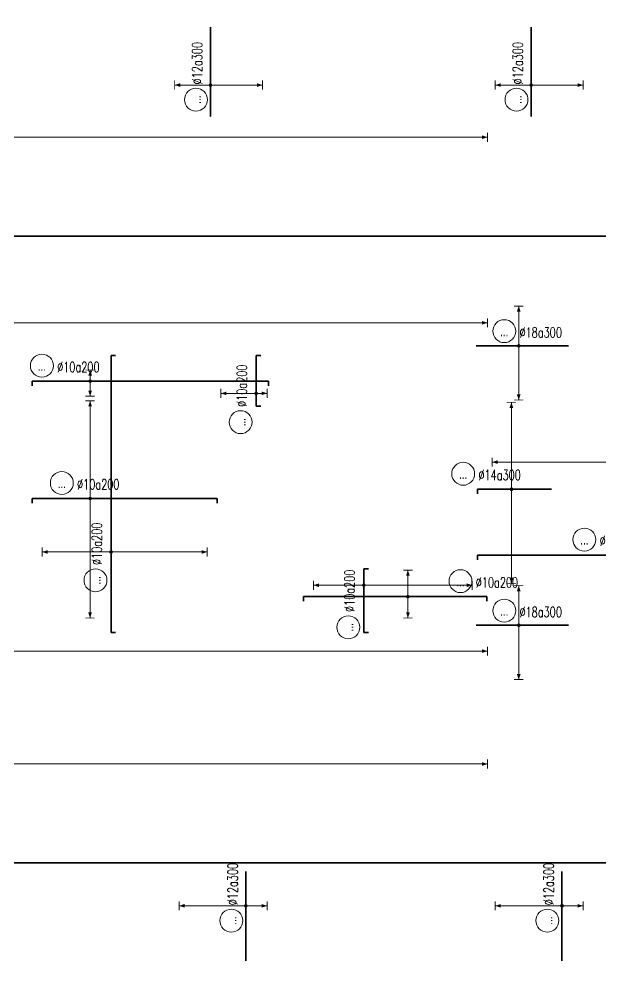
# Model space of a CAD drawing. Header units: millimetres. Extents: x 118516 to 587758, y -25561 to 50684.
# Drawn here: x 291224 to 310105, y 8280 to 39120 of the extents above; entities that cross this region are included whole.
import ezdxf
from ezdxf.enums import TextEntityAlignment as Align

# ---------------------------------------------------------------- set-up
doc = ezdxf.new("R2010")
doc.units = ezdxf.units.MM
doc.layers.get('0').update_dxf_attribs({"lineweight": 20})
for name, color, linetype, lineweight in [('NDC_S_DIM', 1, 'Continuous', 15), ('NDC_S_REBAR', 4, 'Continuous', 35), ('NDC_S_VN TEXT', 7, 'Continuous', 20)]:
    doc.layers.add(name, color=color, linetype=linetype, lineweight=lineweight)
doc.styles.add('ARIAL', font='arial.ttf', dxfattribs={"width": 0.7})
doc.styles.add('NDC_ROMANS', font='romans.shx', dxfattribs={"width": 0.7})

# ---------------------------------------------------------------- blocks, each defined once
blk = doc.blocks.new('*U119')
at = {"layer": 'NDC_S_REBAR'}
for q in [(-275.95, 0), (137.51, 0)]:
    blk.add_line((0, 0), q, dxfattribs=at)
at = {"layer": 'NDC_S_VN TEXT', "style": 'ARIAL', "width": 0.7}
blk.add_attdef('KHT', text='', height=2.2, dxfattribs=at).set_placement((-82.75, 3.36), align=Align.MIDDLE_CENTER)
at = {"layer": 'NDC_S_VN TEXT', "color": 3, "style": 'NDC_ROMANS', "width": 0.7}
blk.add_attdef('DKT', (-79.45, 1.98), '', height=2.2, dxfattribs=at)
blk = doc.blocks.new('*U112')
h = blk.add_hatch(color=6)
edge = h.paths.add_edge_path()
edge.add_arc((2.08, 0), 0.3, 0, 360)
at = {"layer": 'NDC_S_DIM', "color": 6}
for q in [(2.08, 43.39), (2.08, -16.95)]:
    blk.add_line((2.08, 0), q, dxfattribs=at)
for points in [[(1.08, 43.39, 0.2, 0.2, 0), (3.08, 43.39, 0, 0, 0)], [(1.08, -16.95, 0.2, 0.2, 0), (3.08, -16.95, 0, 0, 0)]]:
    blk.add_lwpolyline(points, format="xyseb", dxfattribs=at)
at = {"layer": 'NDC_S_DIM'}
blk.add_circle((-5.62, 3.36), 2.48, dxfattribs=at)
at = {"layer": 'NDC_S_DIM', "color": 6}
blk.add_circle((2.08, 0), 0.3, dxfattribs=at)
for points in [[(1.68, 42.19), (2.08, 43.39), (2.48, 42.19)], [(1.68, -15.75), (2.08, -16.95), (2.48, -15.75)]]:
    blk.add_solid(points, dxfattribs=at)
at = {"layer": 'NDC_S_REBAR'}
for p, q in [((0, 0), (-28.73, 0)), ((-28.73, 0), (-28.73, -1)), ((0, 0), (52.74, 0)), ((52.74, 0), (52.74, -1)), ((-28.73, -1), (-28.73, -1)), ((52.74, -1), (52.74, -1))]:
    blk.add_line(p, q, dxfattribs=at)
at = {"layer": 'NDC_S_VN TEXT', "style": 'ARIAL', "width": 0.7}
blk.add_attdef('KHT', text='', height=2.2, dxfattribs=at).set_placement((-5.62, 3.36), align=Align.MIDDLE_CENTER)
at = {"layer": 'NDC_S_VN TEXT', "color": 3, "style": 'NDC_ROMANS', "width": 0.7}
blk.add_attdef('DKT', (-2.32, 1.98), '', height=2.2, dxfattribs=at)
blk = doc.blocks.new('*U113')
at = {"layer": 'NDC_S_DIM', "color": 6}
blk.add_line((4.81, 0), (4.81, -183.98), dxfattribs=at)
blk.add_lwpolyline([(3.81, -183.98, 0.2, 0.2, 0), (5.81, -183.98, 0, 0, 0)], format="xyseb", dxfattribs=at)
blk.add_solid([(4.41, -182.78), (4.81, -183.98), (5.21, -182.78)], dxfattribs=at)
at = {"layer": 'NDC_S_VN TEXT', "style": 'ARIAL', "width": 0.7}
blk.add_attdef('KHT', text='', height=2.2, dxfattribs=at).set_placement((-5.62, 3.36), align=Align.MIDDLE_CENTER)
at = {"layer": 'NDC_S_VN TEXT', "color": 3, "style": 'NDC_ROMANS', "width": 0.7}
blk.add_attdef('DKT', (-2.32, 1.98), '', height=2.2, dxfattribs=at)
blk = doc.blocks.new('*U118')
at = {"layer": 'NDC_S_DIM', "color": 6}
blk.add_line((4.81, 0), (4.81, -183.98), dxfattribs=at)
blk.add_lwpolyline([(3.81, -183.98, 0.2, 0.2, 0), (5.81, -183.98, 0, 0, 0)], format="xyseb", dxfattribs=at)
blk.add_solid([(4.41, -182.78), (4.81, -183.98), (5.21, -182.78)], dxfattribs=at)
at = {"layer": 'NDC_S_VN TEXT', "style": 'ARIAL', "width": 0.7}
blk.add_attdef('KHT', text='', height=2.2, dxfattribs=at).set_placement((-5.62, 3.36), align=Align.MIDDLE_CENTER)
at = {"layer": 'NDC_S_VN TEXT', "color": 3, "style": 'NDC_ROMANS', "width": 0.7}
blk.add_attdef('DKT', (-2.32, 1.98), '', height=2.2, dxfattribs=at)
blk = doc.blocks.new('*U115')
h = blk.add_hatch(color=6)
edge = h.paths.add_edge_path()
edge.add_arc((0.5, 0), 0.3, 0, 360)
at = {"layer": 'NDC_S_DIM', "color": 6}
for q in [(0.5, 21.16), (0.5, -25.84)]:
    blk.add_line((0.5, 0), q, dxfattribs=at)
for points in [[(-0.5, 21.16, 0.2, 0.2, 0), (1.5, 21.16, 0, 0, 0)], [(-0.5, -25.84, 0.2, 0.2, 0), (1.5, -25.84, 0, 0, 0)]]:
    blk.add_lwpolyline(points, format="xyseb", dxfattribs=at)
at = {"layer": 'NDC_S_DIM'}
blk.add_circle((-5.62, 3.36), 2.48, dxfattribs=at)
at = {"layer": 'NDC_S_DIM', "color": 6}
blk.add_circle((0.5, 0), 0.3, dxfattribs=at)
for points in [[(0.1, 19.96), (0.5, 21.16), (0.9, 19.96)], [(0.1, -24.64), (0.5, -25.84), (0.9, -24.64)]]:
    blk.add_solid(points, dxfattribs=at)
at = {"layer": 'NDC_S_REBAR'}
for p, q in [((0, 0), (-12.04, 0)), ((-12.04, 0), (-12.04, -1)), ((0, 0), (27.96, 0)), ((27.96, 0), (27.96, -1)), ((-12.04, -1), (-12.04, -1)), ((27.96, -1), (27.96, -1))]:
    blk.add_line(p, q, dxfattribs=at)
at = {"layer": 'NDC_S_VN TEXT', "style": 'ARIAL', "width": 0.7}
blk.add_attdef('KHT', text='', height=2.2, dxfattribs=at).set_placement((-5.62, 3.36), align=Align.MIDDLE_CENTER)
at = {"layer": 'NDC_S_VN TEXT', "color": 3, "style": 'NDC_ROMANS', "width": 0.7}
blk.add_attdef('DKT', (-2.32, 1.98), '', height=2.2, dxfattribs=at)
blk = doc.blocks.new('*U96')
h = blk.add_hatch(color=6)
edge = h.paths.add_edge_path()
edge.add_arc((4.81, 0), 0.3, 0, 360)
at = {"layer": 'NDC_S_DIM', "color": 6}
for q in [(4.81, 2.43), (4.81, -3.24)]:
    blk.add_line((4.81, 0), q, dxfattribs=at)
for points in [[(3.81, 2.43, 0.2, 0.2, 0), (5.81, 2.43, 0, 0, 0)], [(3.81, -3.24, 0.2, 0.2, 0), (5.81, -3.24, 0, 0, 0)]]:
    blk.add_lwpolyline(points, format="xyseb", dxfattribs=at)
at = {"layer": 'NDC_S_DIM'}
blk.add_circle((-5.62, 3.36), 2.48, dxfattribs=at)
at = {"layer": 'NDC_S_DIM', "color": 6}
blk.add_circle((4.81, 0), 0.3, dxfattribs=at)
for points in [[(4.41, 1.23), (4.81, 2.43), (5.21, 1.23)], [(4.41, -2.04), (4.81, -3.24), (5.21, -2.04)]]:
    blk.add_solid(points, dxfattribs=at)
at = {"layer": 'NDC_S_REBAR'}
for p, q in [((0, 0), (-7.73, 0)), ((-7.73, 0), (-7.73, -1)), ((0, 0), (43.4, 0)), ((43.4, 0), (43.4, -1)), ((-7.73, -1), (-7.73, -1)), ((43.4, -1), (43.4, -1))]:
    blk.add_line(p, q, dxfattribs=at)
at = {"layer": 'NDC_S_VN TEXT', "style": 'ARIAL', "width": 0.7}
blk.add_attdef('KHT', text='', height=2.2, dxfattribs=at).set_placement((-5.62, 3.36), align=Align.MIDDLE_CENTER)
at = {"layer": 'NDC_S_VN TEXT', "color": 3, "style": 'NDC_ROMANS', "width": 0.7}
blk.add_attdef('DKT', (-2.32, 1.98), '', height=2.2, dxfattribs=at)
blk = doc.blocks.new('*U102')
h = blk.add_hatch(color=6)
edge = h.paths.add_edge_path()
edge.add_arc((0.5, 0), 0.3, 0, 360)
at = {"layer": 'NDC_S_DIM', "color": 6}
for q in [(0.5, 14.9), (0.5, -20.77)]:
    blk.add_line((0.5, 0), q, dxfattribs=at)
for points in [[(-0.5, 14.9, 0.2, 0.2, 0), (1.5, 14.9, 0, 0, 0)], [(-0.5, -20.77, 0.2, 0.2, 0), (1.5, -20.77, 0, 0, 0)]]:
    blk.add_lwpolyline(points, format="xyseb", dxfattribs=at)
at = {"layer": 'NDC_S_DIM'}
blk.add_circle((-5.62, 3.36), 2.48, dxfattribs=at)
at = {"layer": 'NDC_S_DIM', "color": 6}
blk.add_circle((0.5, 0), 0.3, dxfattribs=at)
for points in [[(0.1, 13.7), (0.5, 14.9), (0.9, 13.7)], [(0.1, -19.57), (0.5, -20.77), (0.9, -19.57)]]:
    blk.add_solid(points, dxfattribs=at)
at = {"layer": 'NDC_S_REBAR'}
for p, q in [((0, 0), (-16.95, 0)), ((-16.95, 0), (-16.95, -1)), ((0, 0), (43.05, 0)), ((43.05, 0), (43.05, -1)), ((-16.95, -1), (-16.95, -1)), ((43.05, -1), (43.05, -1))]:
    blk.add_line(p, q, dxfattribs=at)
at = {"layer": 'NDC_S_VN TEXT', "style": 'ARIAL', "width": 0.7}
blk.add_attdef('KHT', text='', height=2.2, dxfattribs=at).set_placement((-5.62, 3.36), align=Align.MIDDLE_CENTER)
at = {"layer": 'NDC_S_VN TEXT', "color": 3, "style": 'NDC_ROMANS', "width": 0.7}
blk.add_attdef('DKT', (-2.32, 1.98), '', height=2.2, dxfattribs=at)
blk = doc.blocks.new('*U109')
h = blk.add_hatch(color=6)
edge = h.paths.add_edge_path()
edge.add_arc((0.61, 0), 0.3, 0, 360)
at = {"layer": 'NDC_S_DIM', "color": 6}
for q in [(0.61, 7.61), (0.61, -2.39)]:
    blk.add_line((0.61, 0), q, dxfattribs=at)
for points in [[(-0.39, 7.61, 0.2, 0.2, 0), (1.61, 7.61, 0, 0, 0)], [(-0.39, -2.39, 0.2, 0.2, 0), (1.61, -2.39, 0, 0, 0)]]:
    blk.add_lwpolyline(points, format="xyseb", dxfattribs=at)
at = {"layer": 'NDC_S_DIM'}
blk.add_circle((-5.62, 3.36), 2.48, dxfattribs=at)
at = {"layer": 'NDC_S_DIM', "color": 6}
blk.add_circle((0.61, 0), 0.3, dxfattribs=at)
for points in [[(0.21, 6.41), (0.61, 7.61), (1.01, 6.41)], [(0.21, -1.19), (0.61, -2.39), (1.01, -1.19)]]:
    blk.add_solid(points, dxfattribs=at)
at = {"layer": 'NDC_S_REBAR'}
for p, q in [((0, 0), (-2.17, 0)), ((-2.17, 0), (-2.17, -1)), ((0, 0), (8.83, 0)), ((8.83, 0), (8.83, -1)), ((-2.17, -1), (-2.17, -1)), ((8.83, -1), (8.83, -1))]:
    blk.add_line(p, q, dxfattribs=at)
at = {"layer": 'NDC_S_VN TEXT', "style": 'ARIAL', "width": 0.7}
blk.add_attdef('KHT', text='', height=2.2, dxfattribs=at).set_placement((-5.62, 3.36), align=Align.MIDDLE_CENTER)
at = {"layer": 'NDC_S_VN TEXT', "color": 3, "style": 'NDC_ROMANS', "width": 0.7}
blk.add_attdef('DKT', (-2.32, 1.98), '', height=2.2, dxfattribs=at)
blk = doc.blocks.new('*U110')
h = blk.add_hatch(color=6)
edge = h.paths.add_edge_path()
edge.add_arc((3.48, 0), 0.3, 0, 360)
at = {"layer": 'NDC_S_DIM', "color": 6}
for q in [(3.48, 10.9), (3.48, -23.43)]:
    blk.add_line((3.48, 0), q, dxfattribs=at)
for points in [[(2.48, 10.9, 0.2, 0.2, 0), (4.48, 10.9, 0, 0, 0)], [(2.48, -23.43, 0.2, 0.2, 0), (4.48, -23.43, 0, 0, 0)]]:
    blk.add_lwpolyline(points, format="xyseb", dxfattribs=at)
at = {"layer": 'NDC_S_DIM'}
blk.add_circle((-5.62, 3.36), 2.48, dxfattribs=at)
at = {"layer": 'NDC_S_DIM', "color": 6}
blk.add_circle((3.48, 0), 0.3, dxfattribs=at)
for points in [[(3.08, 9.7), (3.48, 10.9), (3.88, 9.7)], [(3.08, -22.23), (3.48, -23.43), (3.88, -22.23)]]:
    blk.add_solid(points, dxfattribs=at)
at = {"layer": 'NDC_S_REBAR'}
for p, q in [((0, 0), (-6.77, 0)), ((-6.77, 0), (-6.77, -1)), ((0, 0), (7.03, 0)), ((7.03, 0), (7.03, -1)), ((-6.77, -1), (-6.77, -1)), ((7.03, -1), (7.03, -1))]:
    blk.add_line(p, q, dxfattribs=at)
at = {"layer": 'NDC_S_VN TEXT', "style": 'ARIAL', "width": 0.7}
blk.add_attdef('KHT', text='', height=2.2, dxfattribs=at).set_placement((-5.62, 3.36), align=Align.MIDDLE_CENTER)
at = {"layer": 'NDC_S_VN TEXT', "color": 3, "style": 'NDC_ROMANS', "width": 0.7}
blk.add_attdef('DKT', (-2.32, 1.98), '', height=2.2, dxfattribs=at)
blk = doc.blocks.new('*U111')
h = blk.add_hatch(color=6)
edge = h.paths.add_edge_path()
edge.add_arc((4.81, 0), 0.3, 0, 360)
at = {"layer": 'NDC_S_DIM', "color": 6}
for q in [(4.81, 5.72), (4.81, -4.61)]:
    blk.add_line((4.81, 0), q, dxfattribs=at)
for points in [[(3.81, 5.72, 0.2, 0.2, 0), (5.81, 5.72, 0, 0, 0)], [(3.81, -4.61, 0.2, 0.2, 0), (5.81, -4.61, 0, 0, 0)]]:
    blk.add_lwpolyline(points, format="xyseb", dxfattribs=at)
at = {"layer": 'NDC_S_DIM'}
blk.add_circle((16.18, 3.36), 2.48, dxfattribs=at)
at = {"layer": 'NDC_S_DIM', "color": 6}
blk.add_circle((4.81, 0), 0.3, dxfattribs=at)
for points in [[(4.41, 4.52), (4.81, 5.72), (5.21, 4.52)], [(4.41, -3.41), (4.81, -4.61), (5.21, -3.41)]]:
    blk.add_solid(points, dxfattribs=at)
at = {"layer": 'NDC_S_REBAR'}
for p, q in [((0, 0), (-17.8, 0)), ((-17.8, 0), (-17.8, -1)), ((0, 0), (21.87, 0)), ((21.87, 0), (21.87, -1)), ((-17.8, -1), (-17.8, -1)), ((21.87, -1), (21.87, -1))]:
    blk.add_line(p, q, dxfattribs=at)
at = {"layer": 'NDC_S_VN TEXT', "style": 'ARIAL', "width": 0.7}
blk.add_attdef('KHT', text='', height=2.2, dxfattribs=at).set_placement((16.18, 3.36), align=Align.MIDDLE_CENTER)
at = {"layer": 'NDC_S_VN TEXT', "color": 3, "style": 'NDC_ROMANS', "width": 0.7}
blk.add_attdef('DKT', (19.48, 1.98), '', height=2.2, dxfattribs=at)
blk = doc.blocks.new('*U94')
h = blk.add_hatch(color=6)
edge = h.paths.add_edge_path()
edge.add_arc((-2.83, 0), 0.3, 0, 360)
at = {"layer": 'NDC_S_DIM', "color": 6}
for q in [(-2.83, 50.52), (-2.83, -27.34)]:
    blk.add_line((-2.83, 0), q, dxfattribs=at)
for points in [[(-3.83, 50.52, 0.2, 0.2, 0), (-1.83, 50.52, 0, 0, 0)], [(-3.83, -27.34, 0.2, 0.2, 0), (-1.83, -27.34, 0, 0, 0)]]:
    blk.add_lwpolyline(points, format="xyseb", dxfattribs=at)
at = {"layer": 'NDC_S_DIM'}
blk.add_circle((-5.98, 3.36), 2.48, dxfattribs=at)
at = {"layer": 'NDC_S_DIM', "color": 6}
blk.add_circle((-2.83, 0), 0.3, dxfattribs=at)
for points in [[(-3.23, 49.32), (-2.83, 50.52), (-2.43, 49.32)], [(-3.23, -26.14), (-2.83, -27.34), (-2.43, -26.14)]]:
    blk.add_solid(points, dxfattribs=at)
at = {"layer": 'NDC_S_REBAR'}
for p, q in [((0, 0), (-112.53, 0)), ((-112.53, 0), (-112.53, -1)), ((0, 0), (93.07, 0)), ((93.07, 0), (93.07, -1)), ((-112.53, -1), (-112.53, -1)), ((93.07, -1), (93.07, -1))]:
    blk.add_line(p, q, dxfattribs=at)
at = {"layer": 'NDC_S_VN TEXT', "style": 'ARIAL', "width": 0.7}
blk.add_attdef('KHT', text='', height=2.2, dxfattribs=at).set_placement((-5.98, 3.36), align=Align.MIDDLE_CENTER)
at = {"layer": 'NDC_S_VN TEXT', "color": 3, "style": 'NDC_ROMANS', "width": 0.7}
blk.add_attdef('DKT', (-2.68, 1.98), '', height=2.2, dxfattribs=at)
blk = doc.blocks.new('*U107')
at = {"layer": 'NDC_S_REBAR'}
for q in [(-275.95, 0), (137.51, 0)]:
    blk.add_line((0, 0), q, dxfattribs=at)
at = {"layer": 'NDC_S_VN TEXT', "style": 'ARIAL', "width": 0.7}
blk.add_attdef('KHT', text='', height=2.2, dxfattribs=at).set_placement((-82.75, 3.36), align=Align.MIDDLE_CENTER)
at = {"layer": 'NDC_S_VN TEXT', "color": 3, "style": 'NDC_ROMANS', "width": 0.7}
blk.add_attdef('DKT', (-79.45, 1.98), '', height=2.2, dxfattribs=at)
blk = doc.blocks.new('*U69')
at = {"layer": 'NDC_S_DIM', "color": 6}
blk.add_line((4.81, 0), (4.81, -121.07), dxfattribs=at)
blk.add_lwpolyline([(3.81, -121.07, 0.2, 0.2, 0), (5.81, -121.07, 0, 0, 0)], format="xyseb", dxfattribs=at)
blk.add_solid([(4.41, -119.87), (4.81, -121.07), (5.21, -119.87)], dxfattribs=at)
at = {"layer": 'NDC_S_VN TEXT', "style": 'ARIAL', "width": 0.7}
blk.add_attdef('KHT', text='', height=2.2, dxfattribs=at).set_placement((-5.62, 3.36), align=Align.MIDDLE_CENTER)
at = {"layer": 'NDC_S_VN TEXT', "color": 3, "style": 'NDC_ROMANS', "width": 0.7}
blk.add_attdef('DKT', (-2.32, 1.98), '', height=2.2, dxfattribs=at)
blk = doc.blocks.new('*U70')
h = blk.add_hatch(color=6)
edge = h.paths.add_edge_path()
edge.add_arc((6.53, 0), 0.3, 0, 360)
at = {"layer": 'NDC_S_DIM', "color": 6}
for q in [(6.53, 81.06), (6.53, -112.28)]:
    blk.add_line((6.53, 0), q, dxfattribs=at)
for points in [[(5.53, 81.06, 0.2, 0.2, 0), (7.53, 81.06, 0, 0, 0)], [(5.53, -112.28, 0.2, 0.2, 0), (7.53, -112.28, 0, 0, 0)]]:
    blk.add_lwpolyline(points, format="xyseb", dxfattribs=at)
at = {"layer": 'NDC_S_DIM'}
blk.add_circle((3.49, 3.36), 2.48, dxfattribs=at)
at = {"layer": 'NDC_S_DIM', "color": 6}
blk.add_circle((6.53, 0), 0.3, dxfattribs=at)
for points in [[(6.13, 79.86), (6.53, 81.06), (6.93, 79.86)], [(6.13, -111.08), (6.53, -112.28), (6.93, -111.08)]]:
    blk.add_solid(points, dxfattribs=at)
at = {"layer": 'NDC_S_REBAR'}
for p, q in [((0, 0), (-2.52, 0)), ((-2.52, 0), (-2.52, -1)), ((0, 0), (20.15, 0)), ((20.15, 0), (20.15, 0)), ((20.15, 0), (20.15, 0)), ((-2.52, -1), (-2.52, -1))]:
    blk.add_line(p, q, dxfattribs=at)
at = {"layer": 'NDC_S_VN TEXT', "style": 'ARIAL', "width": 0.7}
blk.add_attdef('KHT', text='', height=2.2, dxfattribs=at).set_placement((3.49, 3.36), align=Align.MIDDLE_CENTER)
at = {"layer": 'NDC_S_VN TEXT', "color": 3, "style": 'NDC_ROMANS', "width": 0.7}
blk.add_attdef('DKT', (6.79, 1.98), '', height=2.2, dxfattribs=at)
blk = doc.blocks.new('*U57')
h = blk.add_hatch(color=6)
edge = h.paths.add_edge_path()
edge.add_arc((4.81, 0), 0.3, 0, 360)
at = {"layer": 'NDC_S_DIM', "color": 6}
for q in [(4.81, 18.82), (4.81, -20.35)]:
    blk.add_line((4.81, 0), q, dxfattribs=at)
for points in [[(3.81, 18.82, 0.2, 0.2, 0), (5.81, 18.82, 0, 0, 0)], [(3.81, -20.35, 0.2, 0.2, 0), (5.81, -20.35, 0, 0, 0)]]:
    blk.add_lwpolyline(points, format="xyseb", dxfattribs=at)
at = {"layer": 'NDC_S_DIM'}
blk.add_circle((-5.62, 3.36), 2.48, dxfattribs=at)
at = {"layer": 'NDC_S_DIM', "color": 6}
blk.add_circle((4.81, 0), 0.3, dxfattribs=at)
for points in [[(4.41, 17.62), (4.81, 18.82), (5.21, 17.62)], [(4.41, -19.15), (4.81, -20.35), (5.21, -19.15)]]:
    blk.add_solid(points, dxfattribs=at)
at = {"layer": 'NDC_S_REBAR'}
for p, q in [((0, 0), (-2.52, 0)), ((-2.52, 0), (-2.52, -1)), ((0, 0), (13.48, 0)), ((13.48, 0), (13.48, 0)), ((13.48, 0), (13.48, 0)), ((-2.52, -1), (-2.52, -1))]:
    blk.add_line(p, q, dxfattribs=at)
at = {"layer": 'NDC_S_VN TEXT', "style": 'ARIAL', "width": 0.7}
blk.add_attdef('KHT', text='', height=2.2, dxfattribs=at).set_placement((-5.62, 3.36), align=Align.MIDDLE_CENTER)
at = {"layer": 'NDC_S_VN TEXT', "color": 3, "style": 'NDC_ROMANS', "width": 0.7}
blk.add_attdef('DKT', (-2.32, 1.98), '', height=2.2, dxfattribs=at)
blk = doc.blocks.new('*U58')
h = blk.add_hatch(color=6)
edge = h.paths.add_edge_path()
edge.add_arc((-0.77, 0), 0.3, 0, 360)
at = {"layer": 'NDC_S_DIM', "color": 6}
for q in [(-0.77, 7.75), (-0.77, -11.25)]:
    blk.add_line((-0.77, 0), q, dxfattribs=at)
for points in [[(-1.77, 7.75, 0.2, 0.2, 0), (0.23, 7.75, 0, 0, 0)], [(-1.77, -11.25, 0.2, 0.2, 0), (0.23, -11.25, 0, 0, 0)]]:
    blk.add_lwpolyline(points, format="xyseb", dxfattribs=at)
at = {"layer": 'NDC_S_DIM'}
blk.add_circle((-3.93, 3.16), 2.48, dxfattribs=at)
at = {"layer": 'NDC_S_DIM', "color": 6}
blk.add_circle((-0.77, 0), 0.3, dxfattribs=at)
for points in [[(-1.17, 6.55), (-0.77, 7.75), (-0.37, 6.55)], [(-1.17, -10.05), (-0.77, -11.25), (-0.37, -10.05)]]:
    blk.add_solid(points, dxfattribs=at)
at = {"layer": 'NDC_S_REBAR'}
for p, q in [((0, 0), (-7.6, 0)), ((-7.6, 0), (-7.6, 0)), ((0, 0), (11.73, 0)), ((11.73, 0), (11.73, 0)), ((11.73, 0), (11.73, 0)), ((-7.6, 0), (-7.6, 0))]:
    blk.add_line(p, q, dxfattribs=at)
at = {"layer": 'NDC_S_VN TEXT', "style": 'ARIAL', "width": 0.7}
blk.add_attdef('KHT', text='', height=2.2, dxfattribs=at).set_placement((-3.93, 3.16), align=Align.MIDDLE_CENTER)
at = {"layer": 'NDC_S_VN TEXT', "color": 3, "style": 'NDC_ROMANS', "width": 0.7}
blk.add_attdef('DKT', (-0.63, 1.78), '', height=2.2, dxfattribs=at)
blk = doc.blocks.new('*U52')
h = blk.add_hatch(color=6)
edge = h.paths.add_edge_path()
edge.add_arc((4.94, 0), 0.3, 0, 360)
at = {"layer": 'NDC_S_DIM', "color": 6}
for q in [(4.94, 14.43), (4.94, -4.57)]:
    blk.add_line((4.94, 0), q, dxfattribs=at)
for points in [[(3.94, 14.43, 0.2, 0.2, 0), (5.94, 14.43, 0, 0, 0)], [(3.94, -4.57, 0.2, 0.2, 0), (5.94, -4.57, 0, 0, 0)]]:
    blk.add_lwpolyline(points, format="xyseb", dxfattribs=at)
at = {"layer": 'NDC_S_DIM'}
blk.add_circle((1.74, 3.16), 2.48, dxfattribs=at)
at = {"layer": 'NDC_S_DIM', "color": 6}
blk.add_circle((4.94, 0), 0.3, dxfattribs=at)
for points in [[(4.54, 13.23), (4.94, 14.43), (5.34, 13.23)], [(4.54, -3.37), (4.94, -4.57), (5.34, -3.37)]]:
    blk.add_solid(points, dxfattribs=at)
at = {"layer": 'NDC_S_REBAR'}
for p, q in [((0, 0), (-6.94, 0)), ((-6.94, 0), (-6.94, 0)), ((0, 0), (12.4, 0)), ((12.4, 0), (12.4, 0)), ((12.4, 0), (12.4, 0)), ((-6.94, 0), (-6.94, 0))]:
    blk.add_line(p, q, dxfattribs=at)
at = {"layer": 'NDC_S_VN TEXT', "style": 'ARIAL', "width": 0.7}
blk.add_attdef('KHT', text='', height=2.2, dxfattribs=at).set_placement((1.74, 3.16), align=Align.MIDDLE_CENTER)
at = {"layer": 'NDC_S_VN TEXT', "color": 3, "style": 'NDC_ROMANS', "width": 0.7}
blk.add_attdef('DKT', (5.04, 1.78), '', height=2.2, dxfattribs=at)
blk = doc.blocks.new('*U49')
h = blk.add_hatch(color=6)
edge = h.paths.add_edge_path()
edge.add_arc((1.64, 0), 0.3, 0, 360)
at = {"layer": 'NDC_S_DIM', "color": 6}
for q in [(1.64, 8.58), (1.64, -11.75)]:
    blk.add_line((1.64, 0), q, dxfattribs=at)
for points in [[(0.64, 8.58, 0.2, 0.2, 0), (2.64, 8.58, 0, 0, 0)], [(0.64, -11.75, 0.2, 0.2, 0), (2.64, -11.75, 0, 0, 0)]]:
    blk.add_lwpolyline(points, format="xyseb", dxfattribs=at)
at = {"layer": 'NDC_S_DIM'}
blk.add_circle((-1.49, 3.16), 2.48, dxfattribs=at)
at = {"layer": 'NDC_S_DIM', "color": 6}
blk.add_circle((1.64, 0), 0.3, dxfattribs=at)
for points in [[(1.24, 7.38), (1.64, 8.58), (2.04, 7.38)], [(1.24, -10.55), (1.64, -11.75), (2.04, -10.55)]]:
    blk.add_solid(points, dxfattribs=at)
at = {"layer": 'NDC_S_REBAR'}
for p, q in [((0, 0), (-7.6, 0)), ((-7.6, 0), (-7.6, 0)), ((0, 0), (12.4, 0)), ((12.4, 0), (12.4, 0)), ((12.4, 0), (12.4, 0)), ((-7.6, 0), (-7.6, 0))]:
    blk.add_line(p, q, dxfattribs=at)
at = {"layer": 'NDC_S_VN TEXT', "style": 'ARIAL', "width": 0.7}
blk.add_attdef('KHT', text='', height=2.2, dxfattribs=at).set_placement((-1.49, 3.16), align=Align.MIDDLE_CENTER)
at = {"layer": 'NDC_S_VN TEXT', "color": 3, "style": 'NDC_ROMANS', "width": 0.7}
blk.add_attdef('DKT', (1.81, 1.78), '', height=2.2, dxfattribs=at)
blk = doc.blocks.new('*U62')
h = blk.add_hatch(color=6)
edge = h.paths.add_edge_path()
edge.add_arc((1.64, 0), 0.3, 0, 360)
at = {"layer": 'NDC_S_DIM', "color": 6}
for q in [(1.64, 8.58), (1.64, -11.75)]:
    blk.add_line((1.64, 0), q, dxfattribs=at)
for points in [[(0.64, 8.58, 0.2, 0.2, 0), (2.64, 8.58, 0, 0, 0)], [(0.64, -11.75, 0.2, 0.2, 0), (2.64, -11.75, 0, 0, 0)]]:
    blk.add_lwpolyline(points, format="xyseb", dxfattribs=at)
at = {"layer": 'NDC_S_DIM'}
blk.add_circle((-1.49, 3.16), 2.48, dxfattribs=at)
at = {"layer": 'NDC_S_DIM', "color": 6}
blk.add_circle((1.64, 0), 0.3, dxfattribs=at)
for points in [[(1.24, 7.38), (1.64, 8.58), (2.04, 7.38)], [(1.24, -10.55), (1.64, -11.75), (2.04, -10.55)]]:
    blk.add_solid(points, dxfattribs=at)
at = {"layer": 'NDC_S_REBAR'}
for p, q in [((0, 0), (-7.6, 0)), ((-7.6, 0), (-7.6, 0)), ((0, 0), (12.4, 0)), ((12.4, 0), (12.4, 0)), ((12.4, 0), (12.4, 0)), ((-7.6, 0), (-7.6, 0))]:
    blk.add_line(p, q, dxfattribs=at)
at = {"layer": 'NDC_S_VN TEXT', "style": 'ARIAL', "width": 0.7}
blk.add_attdef('KHT', text='', height=2.2, dxfattribs=at).set_placement((-1.49, 3.16), align=Align.MIDDLE_CENTER)
at = {"layer": 'NDC_S_VN TEXT', "color": 3, "style": 'NDC_ROMANS', "width": 0.7}
blk.add_attdef('DKT', (1.81, 1.78), '', height=2.2, dxfattribs=at)
blk = doc.blocks.new('*U63')
h = blk.add_hatch(color=6)
edge = h.paths.add_edge_path()
edge.add_arc((-0.77, 0), 0.3, 0, 360)
at = {"layer": 'NDC_S_DIM', "color": 6}
for q in [(-0.77, 7.75), (-0.77, -11.25)]:
    blk.add_line((-0.77, 0), q, dxfattribs=at)
for points in [[(-1.77, 7.75, 0.2, 0.2, 0), (0.23, 7.75, 0, 0, 0)], [(-1.77, -11.25, 0.2, 0.2, 0), (0.23, -11.25, 0, 0, 0)]]:
    blk.add_lwpolyline(points, format="xyseb", dxfattribs=at)
at = {"layer": 'NDC_S_DIM'}
blk.add_circle((-3.93, 3.16), 2.48, dxfattribs=at)
at = {"layer": 'NDC_S_DIM', "color": 6}
blk.add_circle((-0.77, 0), 0.3, dxfattribs=at)
for points in [[(-1.17, 6.55), (-0.77, 7.75), (-0.37, 6.55)], [(-1.17, -10.05), (-0.77, -11.25), (-0.37, -10.05)]]:
    blk.add_solid(points, dxfattribs=at)
at = {"layer": 'NDC_S_REBAR'}
for p, q in [((0, 0), (-7.6, 0)), ((-7.6, 0), (-7.6, 0)), ((0, 0), (11.73, 0)), ((11.73, 0), (11.73, 0)), ((11.73, 0), (11.73, 0)), ((-7.6, 0), (-7.6, 0))]:
    blk.add_line(p, q, dxfattribs=at)
at = {"layer": 'NDC_S_VN TEXT', "style": 'ARIAL', "width": 0.7}
blk.add_attdef('KHT', text='', height=2.2, dxfattribs=at).set_placement((-3.93, 3.16), align=Align.MIDDLE_CENTER)
at = {"layer": 'NDC_S_VN TEXT', "color": 3, "style": 'NDC_ROMANS', "width": 0.7}
blk.add_attdef('DKT', (-0.63, 1.78), '', height=2.2, dxfattribs=at)
blk = doc.blocks.new('*U56')
h = blk.add_hatch(color=6)
edge = h.paths.add_edge_path()
edge.add_arc((4.94, 0), 0.3, 0, 360)
at = {"layer": 'NDC_S_DIM', "color": 6}
for q in [(4.94, 14.43), (4.94, -4.57)]:
    blk.add_line((4.94, 0), q, dxfattribs=at)
for points in [[(3.94, 14.43, 0.2, 0.2, 0), (5.94, 14.43, 0, 0, 0)], [(3.94, -4.57, 0.2, 0.2, 0), (5.94, -4.57, 0, 0, 0)]]:
    blk.add_lwpolyline(points, format="xyseb", dxfattribs=at)
at = {"layer": 'NDC_S_DIM'}
blk.add_circle((1.74, 3.16), 2.48, dxfattribs=at)
at = {"layer": 'NDC_S_DIM', "color": 6}
blk.add_circle((4.94, 0), 0.3, dxfattribs=at)
for points in [[(4.54, 13.23), (4.94, 14.43), (5.34, 13.23)], [(4.54, -3.37), (4.94, -4.57), (5.34, -3.37)]]:
    blk.add_solid(points, dxfattribs=at)
at = {"layer": 'NDC_S_REBAR'}
for p, q in [((0, 0), (-6.94, 0)), ((-6.94, 0), (-6.94, 0)), ((0, 0), (12.4, 0)), ((12.4, 0), (12.4, 0)), ((12.4, 0), (12.4, 0)), ((-6.94, 0), (-6.94, 0))]:
    blk.add_line(p, q, dxfattribs=at)
at = {"layer": 'NDC_S_VN TEXT', "style": 'ARIAL', "width": 0.7}
blk.add_attdef('KHT', text='', height=2.2, dxfattribs=at).set_placement((1.74, 3.16), align=Align.MIDDLE_CENTER)
at = {"layer": 'NDC_S_VN TEXT', "color": 3, "style": 'NDC_ROMANS', "width": 0.7}
blk.add_attdef('DKT', (5.04, 1.78), '', height=2.2, dxfattribs=at)

msp = doc.modelspace()

# ---------------------------------------------------------------- block references
at = {"layer": 'NDC_S_REBAR', "xscale": 150, "yscale": 150, "zscale": 150, "rotation": 90}
for name, p in [('*U118', (278827.6, 34559.7)), ('*U113', (278827.6, 14214.6)), ('*U69', (288264.4, 17877.8))]:
    msp.add_blockref(name, p, dxfattribs=at)
for name, p, values in [('*U94', (314153.6, 25159.1), {'KHT': '...', 'DKT': '%%c12a300'}), ('*U63', (297437.1, 37090.3), {'KHT': '...', 'DKT': '%%c12a300'}), ('*U58', (307837.1, 37090.3), {'KHT': '...', 'DKT': '%%c12a300'}), ('*U70', (289583.3, 28277.8), {'KHT': '...', 'DKT': '%%c14a300'}), ('*U102', (294209.3, 21742.4), {'KHT': '...', 'DKT': '%%c10a200'}), ('*U109', (298916.5, 26875.4), {'KHT': '...', 'DKT': '%%c10a200'}), ('*U110', (302410.5, 20215.9), {'KHT': '...', 'DKT': '%%c10a200'}), ('*U56', (298586.5, 9590.3), {'KHT': '...', 'DKT': '%%c12a300'}), ('*U52', (308838.8, 9590.3), {'KHT': '...', 'DKT': '%%c12a300'})]:
    msp.add_blockref(name, p, dxfattribs=at).add_auto_attribs(values)
at = {"layer": 'NDC_S_REBAR', "xscale": 150, "yscale": 150, "zscale": 150}
for name, p in [('*U107', (297692.9, 32069.1)), ('*U119', (297692.9, 11731.5))]:
    msp.add_blockref(name, p, dxfattribs=at)
for name, p, values in [('*U62', (307190.3, 28512.9), {'KHT': '...', 'DKT': '%%c18a300'}), ('*U96', (292809.5, 27360.7), {'KHT': '...', 'DKT': '%%c10a200'}), ('*U112', (310408.8, 21716.8), {'KHT': '...', 'DKT': '%%c12a300'}), ('*U115', (293455.3, 23550.9), {'KHT': '...', 'DKT': '%%c10a200'}), ('*U57', (306477.8, 23852.6), {'KHT': '...', 'DKT': '%%c14a300'}), ('*U111', (303119.8, 20367.2), {'KHT': '...', 'DKT': '%%c10a200'}), ('*U49', (307190.3, 19437.9), {'KHT': '...', 'DKT': '%%c18a300'})]:
    msp.add_blockref(name, p, dxfattribs=at).add_auto_attribs(values)

doc.saveas('drawing.dxf')
